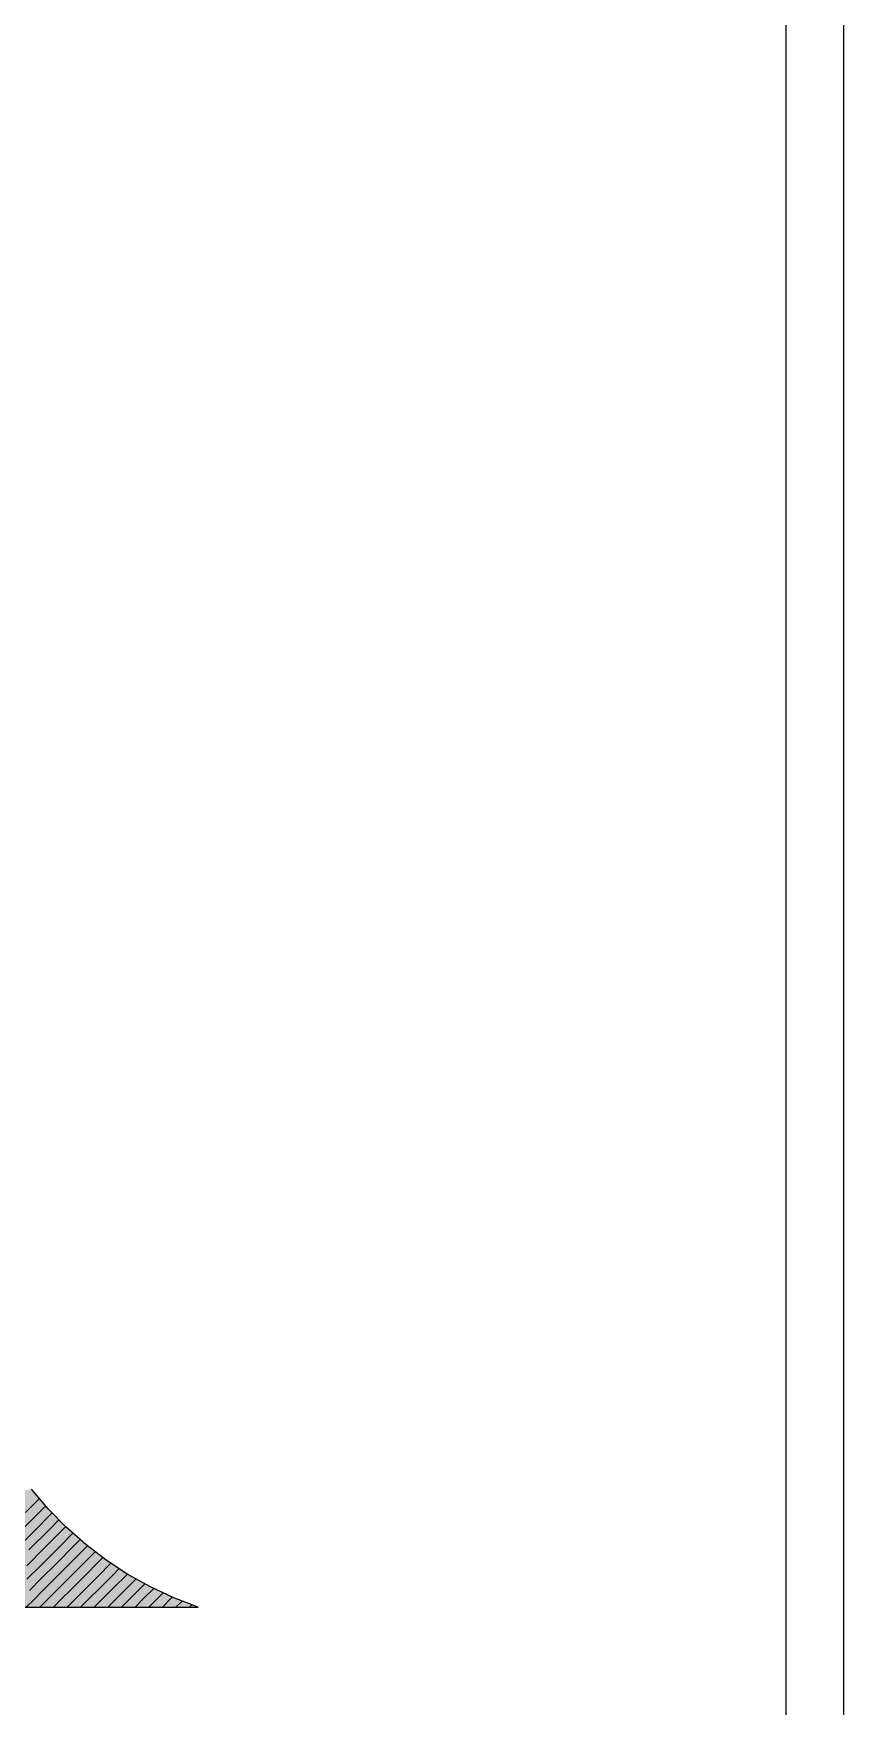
# Model space of a CAD drawing. Extents: x 0 to 13080, y 0 to 6750.
# Drawn here: x 12442.8 to 12474.3, y 1107.7 to 1172.8 of the extents above; entities that cross this region are included whole.
import ezdxf

# ---------------------------------------------------------------- set-up
doc = ezdxf.new("R2010")
doc.units = 0
doc.header["$MEASUREMENT"] = 0
doc.layers.add('MTH-230', color=1, linetype='CONTINUOUS')
doc.layers.add('MTH-CARIMBO-TXT1', color=1, linetype='CONTINUOUS')

msp = doc.modelspace()

# ---------------------------------------------------------------- linework, layer by layer
at = {"layer": 'MTH-230', "linetype": 'Continuous'}
for p, q in [((12472.065764, 1206.448454), (12472.065764, 1026.448454)), ((12474.315764, 1206.448454), (12474.315764, 1026.448454))]:
    msp.add_line(p, q, dxfattribs=at)
at = {"layer": 'MTH-CARIMBO-TXT1', "linetype": 'Continuous'}
for p, q in [((12442.445914, 1115.24578), (12442.989856, 1115.789723)), ((12442.161681, 1114.431217), (12443.078457, 1115.347994)), ((12442.769471, 1114.508677), (12443.488836, 1115.228043)), ((12443.078457, 1115.347994), (12443.233647, 1115.503183)), ((12441.992689, 1113.731895), (12442.769471, 1114.508677)), ((12442.580057, 1113.788933), (12443.377261, 1114.586138)), ((12443.167426, 1113.845972), (12443.985052, 1114.663598)), ((12443.377261, 1114.586138), (12443.751599, 1114.960475)), ((12443.754794, 1113.90301), (12444.294463, 1114.442679)), ((12443.985052, 1114.663598), (12444.014362, 1114.692908)), ((12442.495741, 1113.174287), (12443.167426, 1113.845972)), ((12443.066333, 1113.214549), (12443.754794, 1113.90301)), ((12443.636925, 1113.254811), (12444.342162, 1113.960048)), ((12444.207517, 1113.295072), (12444.862366, 1113.949922)), ((12444.342162, 1113.960048), (12444.576174, 1114.19406)), ((12444.778108, 1113.335334), (12445.163194, 1113.72042)), ((12442.504784, 1112.653), (12443.066333, 1113.214549)), ((12443.061692, 1112.679578), (12443.636925, 1113.254811)), ((12443.618599, 1112.706155), (12444.207517, 1113.295072)), ((12444.175507, 1112.732733), (12444.778108, 1113.335334)), ((12444.732415, 1112.75931), (12445.3487, 1113.375596)), ((12445.289322, 1112.785888), (12445.776009, 1113.272574)), ((12445.3487, 1113.375596), (12445.464023, 1113.490918)), ((12445.84623, 1112.812466), (12446.096326, 1113.062561)), ((12442.597636, 1112.215522), (12443.061692, 1112.679578)), ((12443.143504, 1112.23106), (12443.618599, 1112.706155)), ((12443.689373, 1112.246598), (12444.175507, 1112.732733)), ((12444.235241, 1112.262137), (12444.732415, 1112.75931)), ((12444.781109, 1112.277675), (12445.289322, 1112.785888)), ((12445.326978, 1112.293213), (12445.84623, 1112.812466)), ((12445.872846, 1112.308752), (12446.403138, 1112.839043)), ((12446.418715, 1112.32429), (12446.755891, 1112.661467)), ((12446.964583, 1112.339828), (12447.096286, 1112.471531)), ((12442.474783, 1111.562339), (12442.766521, 1111.854076)), ((12442.766521, 1111.854076), (12443.143504, 1112.23106)), ((12443.005113, 1111.562339), (12443.30363, 1111.860855)), ((12443.30363, 1111.860855), (12443.689373, 1112.246598)), ((12443.535443, 1111.562339), (12443.840738, 1111.867634)), ((12443.840738, 1111.867634), (12444.235241, 1112.262137)), ((12444.065773, 1111.562339), (12444.377847, 1111.874413)), ((12444.377847, 1111.874413), (12444.781109, 1112.277675)), ((12444.596103, 1111.562339), (12444.914956, 1111.881192)), ((12444.914956, 1111.881192), (12445.326978, 1112.293213)), ((12445.126433, 1111.562339), (12445.452065, 1111.88797)), ((12445.452065, 1111.88797), (12445.872846, 1112.308752)), ((12445.656763, 1111.562339), (12445.989174, 1111.894749)), ((12445.989174, 1111.894749), (12446.418715, 1112.32429)), ((12446.187093, 1111.562339), (12446.526283, 1111.901528)), ((12446.526283, 1111.901528), (12446.964583, 1112.339828)), ((12446.717423, 1111.562339), (12447.063392, 1111.908307)), ((12447.063392, 1111.908307), (12447.444187, 1112.289102)), ((12447.247754, 1111.562339), (12447.600501, 1111.915086)), ((12447.600501, 1111.915086), (12447.80549, 1112.120075)), ((12447.778084, 1111.562339), (12448.137609, 1111.921864)), ((12448.137609, 1111.921864), (12448.166793, 1111.951048)), ((12448.308414, 1111.562339), (12448.546462, 1111.800386)), ((12448.838744, 1111.562339), (12448.929786, 1111.653381))]:
    msp.add_line(p, q, dxfattribs=at)
msp.add_lwpolyline([(12419.651053, 1111.562339), (12449.167183, 1111.562339), (12448.226768, 1111.92299), (12447.314468, 1112.349788), (12446.434927, 1112.84056), (12445.592626, 1113.392807), (12444.791852, 1114.003717), (12444.036684, 1114.670178), (12443.330968, 1115.388797), (12442.678297, 1116.155914)], dxfattribs=at)
for points in [[(12443.330968, 1115.388797), (12442.678297, 1116.155914), (12419.651053, 1111.562339)], [(12444.036684, 1114.670178), (12443.330968, 1115.388797), (12419.651053, 1111.562339)], [(12444.791852, 1114.003717), (12444.036684, 1114.670178), (12419.651053, 1111.562339)], [(12445.592626, 1113.392807), (12444.791852, 1114.003717), (12419.651053, 1111.562339)], [(12446.434927, 1112.84056), (12445.592626, 1113.392807), (12419.651053, 1111.562339)], [(12447.314468, 1112.349788), (12446.434927, 1112.84056), (12419.651053, 1111.562339)], [(12448.226768, 1111.92299), (12447.314468, 1112.349788), (12419.651053, 1111.562339)], [(12449.167183, 1111.562339), (12448.226768, 1111.92299), (12419.651053, 1111.562339)]]:
    msp.add_solid(points, dxfattribs=at)

doc.saveas('drawing.dxf')
